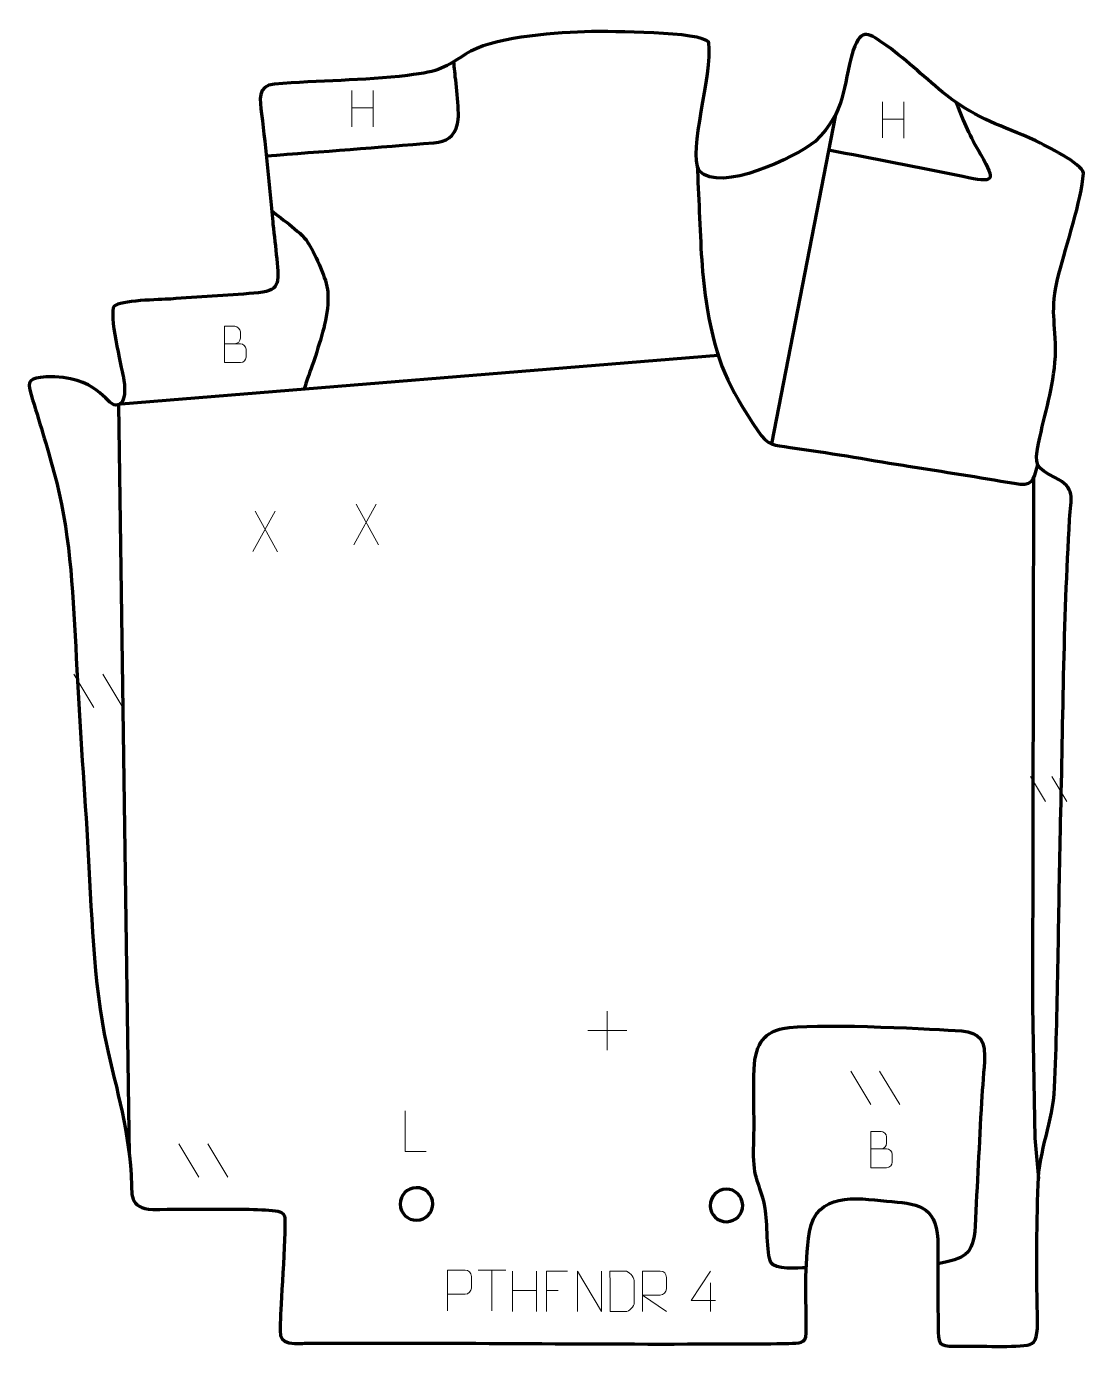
# Model space of a CAD drawing. Header units: millimetres. Extents: x -628 to 22, y 8 to 820.
import ezdxf

# ---------------------------------------------------------------- set-up
doc = ezdxf.new("R2010")
doc.units = ezdxf.units.MM
doc.header["$MEASUREMENT"] = 0
doc.layers.add('layer 2', color=7, linetype='Continuous')
doc.layers.add('layer 3', color=7, linetype='Continuous')

msp = doc.modelspace()

# ---------------------------------------------------------------- linework, layer by layer
at = {"layer": 'layer 2', "color": 140, "lineweight": 158}
for points, knots in [([(-480.7942, 740.4201), (-446.511, 743.1258), (-412.0121, 745.6114), (-377.7726, 748.4903), (-377.7726, 748.4903), (-369.7216, 749.1672), (-365.4373, 751.8849), (-363.2556, 760.1429), (-363.2556, 760.1429), (-361.6356, 766.2748), (-364.2492, 784.7492), (-364.9494, 792.3234), (-364.9494, 792.3234), (-365.1351, 794.332), (-365.3223, 796.3404), (-365.5099, 798.3487)], [0, 0, 0, 0, 0.2, 0.2, 0.2, 0.2, 0.4, 0.4, 0.4, 0.4, 0.6, 0.6, 0.6, 0.6, 1, 1, 1, 1]), ([(-56.6378, 773.2421), (-51.7183, 760.101), (-48.6524, 753.2361), (-41.5903, 741.0231), (-41.5903, 741.0231), (-32.0766, 724.5707), (-33.1574, 723.5501), (-52.6078, 727.6818), (-52.6078, 727.6818), (-79.5637, 733.4079), (-108.2899, 738.7165), (-135.1781, 743.9387)], [0, 0, 0, 0, 0.25, 0.25, 0.25, 0.25, 0.5, 0.5, 0.5, 0.5, 1, 1, 1, 1]), ([(-215.9301, 734.7698), (-215.4894, 725.2573), (-215.0485, 715.7448), (-214.6078, 706.2324), (-214.6078, 706.2324), (-213.6511, 684.8959), (-213.327, 668.2794), (-209.7683, 646.9153), (-209.7683, 646.9153), (-203.9981, 612.8754), (-197.2744, 599.6727), (-178.4635, 571.2447), (-178.4635, 571.2447), (-172.5058, 562.241), (-168.8617, 562.6022), (-158.8071, 561.2861), (-158.8071, 561.2861), (-135.8841, 558.1663), (-112.1822, 553.9397), (-89.2439, 550.2754), (-89.2439, 550.2754), (-89.2439, 550.2754), (-86.2862, 549.8029), (-86.2862, 549.8029), (-86.2862, 549.8029), (-64.5268, 546.3268), (-42.7911, 542.9461), (-21.0787, 539.1847), (-21.0787, 539.1847), (-9.8616, 537.2415), (-9.4756, 540.2724), (-6.4914, 550.6213)], [0, 0, 0, 0, 0.11111111, 0.11111111, 0.11111111, 0.11111111, 0.22222222, 0.22222222, 0.22222222, 0.22222222, 0.33333333, 0.33333333, 0.33333333, 0.33333333, 0.44444444, 0.44444444, 0.44444444, 0.44444444, 0.55555556, 0.55555556, 0.55555556, 0.55555556, 0.66666667, 0.66666667, 0.66666667, 0.66666667, 0.77777778, 0.77777778, 0.77777778, 0.77777778, 1, 1, 1, 1]), ([(-477.4922, 706.6101), (-471.1992, 701.6633), (-458.2974, 692.7493), (-454.5766, 686.1917), (-454.5766, 686.1917), (-450.542, 679.0807), (-443.5632, 664.8684), (-443.0271, 656.8093), (-443.0271, 656.8093), (-442.0872, 642.6772), (-446.5723, 630.8083), (-450.5374, 617.425), (-450.5374, 617.425), (-452.066, 612.2654), (-454.4224, 607.1281), (-456.1102, 601.6683), (-456.1102, 601.6683), (-456.5704, 600.1796), (-457.0305, 598.691), (-457.4907, 597.2023)], [0, 0, 0, 0, 0.16666667, 0.16666667, 0.16666667, 0.16666667, 0.33333333, 0.33333333, 0.33333333, 0.33333333, 0.5, 0.5, 0.5, 0.5, 0.66666667, 0.66666667, 0.66666667, 0.66666667, 1, 1, 1, 1]), ([(-9.1871, 542.4604), (-9.1871, 542.4604), (-9.8762, 217.9722), (-9.8762, 217.9722), (-9.8762, 217.9722), (-9.8762, 217.9722), (-8.4496, 136.7577), (-8.4496, 136.7577), (-8.4496, 136.7577), (-8.4496, 136.7577), (-6.2044, 112.0102), (-6.2044, 112.0102)], [0, 0, 0, 0, 0.25, 0.25, 0.25, 0.25, 0.5, 0.5, 0.5, 0.5, 1, 1, 1, 1]), ([(-148.917, 57.1219), (-153.7512, 56.9654), (-168.2181, 55.5054), (-170.708, 60.3946), (-170.708, 60.3946), (-173.2575, 65.4006), (-172.6949, 85.714), (-174.0825, 93.5734), (-174.0825, 93.5734), (-176.3889, 106.636), (-181.1123, 110.6535), (-181.2462, 125.7169), (-181.2462, 125.7169), (-181.3014, 131.9309), (-180.9816, 138.1342), (-180.9554, 144.3459), (-180.9554, 144.3459), (-180.9918, 155.9517), (-181.2169, 167.5013), (-180.9674, 179.1119), (-180.9674, 179.1119), (-180.1978, 196.0117), (-173.373, 202.0972), (-163.3747, 204.0608), (-163.3747, 204.0608), (-144.8081, 207.7073), (-78.0309, 204.0896), (-57.2945, 202.9562), (-57.2945, 202.9562), (-45.8359, 202.33), (-38.9506, 200.1739), (-39.2475, 187.3341), (-39.2475, 187.3341), (-39.4557, 178.3211), (-40.726, 168.2156), (-41.2078, 158.8973), (-41.2078, 158.8973), (-42.5273, 133.4488), (-43.8349, 108.0167), (-45.1045, 82.5655), (-45.1045, 82.5655), (-46.0141, 64.3333), (-52.1031, 62.8468), (-67.8924, 59.6135)], [0, 0, 0, 0, 0.08333333, 0.08333333, 0.08333333, 0.08333333, 0.16666667, 0.16666667, 0.16666667, 0.16666667, 0.25, 0.25, 0.25, 0.25, 0.33333333, 0.33333333, 0.33333333, 0.33333333, 0.41666667, 0.41666667, 0.41666667, 0.41666667, 0.5, 0.5, 0.5, 0.5, 0.58333333, 0.58333333, 0.58333333, 0.58333333, 0.66666667, 0.66666667, 0.66666667, 0.66666667, 0.75, 0.75, 0.75, 0.75, 0.83333333, 0.83333333, 0.83333333, 0.83333333, 1, 1, 1, 1])]:
    msp.add_open_spline(points, degree=3, knots=knots, dxfattribs=at)
at = {"layer": 'layer 2', "color": 250, "lineweight": 9}
for points in [[(-428.3224, 780.5596), (-428.3224, 780.5596), (-428.3224, 758.3669), (-428.3224, 758.3669)], [(-415.2067, 780.5596), (-415.2067, 780.5596), (-415.2067, 758.2093), (-415.2067, 758.2093)], [(-102.0209, 773.715), (-102.0209, 773.715), (-102.0209, 751.5223), (-102.0209, 751.5223)], [(-88.9052, 773.715), (-88.9052, 773.715), (-88.9052, 751.3647), (-88.9052, 751.3647)], [(-428.3049, 769.9172), (-428.3049, 769.9172), (-415.2067, 769.9172), (-415.2067, 769.9172)], [(-102.0034, 763.0726), (-102.0034, 763.0726), (-88.9052, 763.0726), (-88.9052, 763.0726)], [(-475.3712, 522.0871), (-475.3712, 522.0871), (-489.1118, 497.1913), (-489.1118, 497.1913)], [(-487.6572, 522.0871), (-487.6572, 522.0871), (-473.9166, 497.1336), (-473.9166, 497.1336)], [(-413.3258, 526.3396), (-413.3258, 526.3396), (-427.0664, 501.4438), (-427.0664, 501.4438)], [(-425.6118, 526.3396), (-425.6118, 526.3396), (-411.8712, 501.3861), (-411.8712, 501.3861)], [(-599.1207, 421.9742), (-599.1207, 421.9742), (-586.7564, 401.4299), (-586.7564, 401.4299)], [(-581.3908, 421.9742), (-581.3908, 421.9742), (-569.0265, 401.4299), (-569.0265, 401.4299)], [(-11.046, 358.9567), (-11.046, 358.9567), (-1.8701, 343.7102), (-1.8701, 343.7102)], [(2.1119, 358.9567), (2.1119, 358.9567), (11.2877, 343.7102), (11.2877, 343.7102)], [(-271.2167, 214.8672), (-271.2167, 214.8672), (-271.2167, 190.8893), (-271.2167, 190.8893)], [(-283.2056, 202.8782), (-283.2056, 202.8782), (-259.2277, 202.8782), (-259.2277, 202.8782)], [(-121.5225, 177.8891), (-121.5225, 177.8891), (-109.1582, 157.3448), (-109.1582, 157.3448)], [(-103.7926, 177.8891), (-103.7926, 177.8891), (-91.4283, 157.3448), (-91.4283, 157.3448)], [(-534.5626, 133.3136), (-534.5626, 133.3136), (-522.1983, 112.7693), (-522.1983, 112.7693)], [(-516.8327, 133.3136), (-516.8327, 133.3136), (-504.4684, 112.7693), (-504.4684, 112.7693)], [(-350.5652, 55.6557), (-350.5652, 55.6557), (-333.578, 55.6557), (-333.578, 55.6557)], [(-342.0714, 30.7257), (-342.0714, 30.7257), (-342.0714, 55.6792), (-342.0714, 55.6792)], [(-329.3933, 55.0845), (-329.3933, 55.0845), (-329.3933, 30.307), (-329.3933, 30.307)], [(-314.75, 55.0845), (-314.75, 55.0845), (-314.75, 30.131), (-314.75, 30.131)], [(-329.3933, 43.2022), (-329.3933, 43.2022), (-314.75, 43.2026), (-314.75, 43.2026)], [(-308.5087, 43.2048), (-308.5087, 43.2048), (-301.3406, 43.2048), (-301.3406, 43.2048)], [(-207.6957, 47.7985), (-207.6957, 47.7985), (-207.6957, 30.1338), (-207.6957, 30.1338)]]:
    msp.add_open_spline(points, degree=3, dxfattribs=at)
at = {"layer": 'layer 2', "color": 140, "lineweight": 158}
for points in [[(-130.9785, 765.562), (-130.9785, 765.562), (-170.2386, 563.4199), (-170.2386, 563.4199)], [(-569.9292, 588.0107), (-569.9292, 588.0107), (-203.0317, 618.004), (-203.0317, 618.004)], [(-564.9943, 126.3002), (-564.9943, 126.3002), (-571.4289, 587.367), (-571.4289, 587.367)]]:
    msp.add_open_spline(points, degree=3, dxfattribs=at)
at = {"layer": 'layer 2', "color": 250, "lineweight": 9}
for points, knots in [([(-506.5443, 624.9561), (-503.2853, 624.9565), (-500.0259, 624.9565), (-496.7662, 624.9561), (-496.7662, 624.9561), (-494.9969, 624.9406), (-493.274, 623.3856), (-493.274, 621.5498), (-493.274, 621.5498), (-493.2743, 620.539), (-493.2743, 617.8077), (-493.274, 616.7966), (-493.274, 616.7966), (-493.2581, 615.1325), (-494.6394, 613.3287), (-496.7188, 613.3439), (-496.7188, 613.3439), (-499.9788, 613.3442), (-503.2385, 613.3442), (-506.4978, 613.3439), (-506.4978, 613.3439), (-506.4978, 620.7943), (-506.4978, 628.2444), (-506.4978, 635.6942), (-506.4978, 635.6942), (-504.3717, 635.6942), (-502.2453, 635.6942), (-500.1188, 635.6942), (-500.1188, 635.6942), (-498.6133, 635.71), (-496.7353, 633.9988), (-496.7194, 632.2411), (-496.7194, 632.2411), (-496.7198, 630.3905), (-496.7198, 630.2598), (-496.7194, 628.4089), (-496.7194, 628.4089), (-496.704, 626.5583), (-498.3649, 624.9406), (-500.1653, 624.9561)], [0, 0, 0, 0, 0.09090909, 0.09090909, 0.09090909, 0.09090909, 0.18181818, 0.18181818, 0.18181818, 0.18181818, 0.27272727, 0.27272727, 0.27272727, 0.27272727, 0.36363636, 0.36363636, 0.36363636, 0.36363636, 0.45454545, 0.45454545, 0.45454545, 0.45454545, 0.54545455, 0.54545455, 0.54545455, 0.54545455, 0.63636364, 0.63636364, 0.63636364, 0.63636364, 0.72727273, 0.72727273, 0.72727273, 0.72727273, 0.81818182, 0.81818182, 0.81818182, 0.81818182, 1, 1, 1, 1]), ([(-382.4673, 128.556), (-382.4673, 128.556), (-395.4164, 128.556), (-395.4164, 128.556), (-395.4164, 128.556), (-395.4164, 128.556), (-395.4164, 153.5096), (-395.4164, 153.5096)], [0, 0, 0, 0, 0.33333333, 0.33333333, 0.33333333, 0.33333333, 1, 1, 1, 1]), ([(-109.3203, 130.1976), (-106.0613, 130.198), (-102.8019, 130.198), (-99.5422, 130.1976), (-99.5422, 130.1976), (-97.7729, 130.1821), (-96.05, 128.6271), (-96.05, 126.7913), (-96.05, 126.7913), (-96.0503, 125.7805), (-96.0503, 123.0492), (-96.05, 122.0381), (-96.05, 122.0381), (-96.0341, 120.374), (-97.4154, 118.5702), (-99.4948, 118.5854), (-99.4948, 118.5854), (-102.7548, 118.5857), (-106.0145, 118.5857), (-109.2738, 118.5854), (-109.2738, 118.5854), (-109.2738, 126.0358), (-109.2738, 133.4859), (-109.2738, 140.9357), (-109.2738, 140.9357), (-107.1477, 140.9357), (-105.0213, 140.9357), (-102.8948, 140.9357), (-102.8948, 140.9357), (-101.3893, 140.9515), (-99.5113, 139.2403), (-99.4954, 137.4826), (-99.4954, 137.4826), (-99.4958, 135.632), (-99.4958, 135.5013), (-99.4954, 133.6504), (-99.4954, 133.6504), (-99.48, 131.7998), (-101.1409, 130.1821), (-102.9413, 130.1976)], [0, 0, 0, 0, 0.09090909, 0.09090909, 0.09090909, 0.09090909, 0.18181818, 0.18181818, 0.18181818, 0.18181818, 0.27272727, 0.27272727, 0.27272727, 0.27272727, 0.36363636, 0.36363636, 0.36363636, 0.36363636, 0.45454545, 0.45454545, 0.45454545, 0.45454545, 0.54545455, 0.54545455, 0.54545455, 0.54545455, 0.63636364, 0.63636364, 0.63636364, 0.63636364, 0.72727273, 0.72727273, 0.72727273, 0.72727273, 0.81818182, 0.81818182, 0.81818182, 0.81818182, 1, 1, 1, 1]), ([(-369.4037, 30.7256), (-369.4037, 30.7256), (-369.4037, 55.6792), (-369.4037, 55.6792), (-369.4037, 55.6792), (-365.8087, 55.6792), (-362.2134, 55.6792), (-358.618, 55.6792), (-358.618, 55.6792), (-356.2928, 55.6413), (-354.7354, 54.1512), (-354.7396, 51.7851), (-354.7396, 51.7851), (-354.74, 49.7494), (-354.74, 46.6901), (-354.7396, 44.6541), (-354.7396, 44.6541), (-354.7461, 42.7787), (-356.5583, 40.8368), (-358.5679, 40.8177), (-358.5679, 40.8177), (-358.5679, 40.8177), (-369.4037, 40.8177), (-369.4037, 40.8177)], [0, 0, 0, 0, 0.14285714, 0.14285714, 0.14285714, 0.14285714, 0.28571429, 0.28571429, 0.28571429, 0.28571429, 0.42857143, 0.42857143, 0.42857143, 0.42857143, 0.57142857, 0.57142857, 0.57142857, 0.57142857, 0.71428571, 0.71428571, 0.71428571, 0.71428571, 1, 1, 1, 1]), ([(-295.6347, 55.0845), (-295.6347, 55.0845), (-308.5087, 55.0845), (-308.5087, 55.0845), (-308.5087, 55.0845), (-308.5087, 55.0845), (-308.5087, 30.1309), (-308.5087, 30.1309)], [0, 0, 0, 0, 0.33333333, 0.33333333, 0.33333333, 0.33333333, 1, 1, 1, 1]), ([(-289.3991, 30.131), (-289.3991, 30.131), (-289.3991, 55.0845), (-289.3991, 55.0845), (-289.3991, 55.0845), (-289.3991, 55.0845), (-274.7443, 30.131), (-274.7443, 30.131), (-274.7443, 30.131), (-274.7443, 30.131), (-274.7443, 55.0845), (-274.7443, 55.0845)], [0, 0, 0, 0, 0.25, 0.25, 0.25, 0.25, 0.5, 0.5, 0.5, 0.5, 1, 1, 1, 1]), ([(-269.464, 30.1591), (-267.1322, 30.1595), (-262.182, 30.1355), (-259.8505, 30.1352), (-259.8505, 30.1352), (-257.9255, 30.0298), (-254.6069, 33.5714), (-254.6181, 35.5887), (-254.6181, 35.5887), (-254.6185, 41.3588), (-254.6185, 43.5285), (-254.6181, 49.2978), (-254.6181, 49.2978), (-254.6224, 51.4359), (-257.9969, 55.096), (-260.1493, 55.0825), (-260.1493, 55.0825), (-262.475, 55.0825), (-267.1993, 55.0825), (-269.5254, 55.0825), (-269.5254, 55.0825), (-269.525, 49.3356), (-269.4637, 35.9064), (-269.464, 30.1591)], [0, 0, 0, 0, 0.14285714, 0.14285714, 0.14285714, 0.14285714, 0.28571429, 0.28571429, 0.28571429, 0.28571429, 0.42857143, 0.42857143, 0.42857143, 0.42857143, 0.57142857, 0.57142857, 0.57142857, 0.57142857, 0.71428571, 0.71428571, 0.71428571, 0.71428571, 1, 1, 1, 1]), ([(-249.4944, 30.1441), (-249.4944, 30.1441), (-249.4944, 55.0976), (-249.4944, 55.0976), (-249.4944, 55.0976), (-245.8996, 55.0976), (-242.3041, 55.0976), (-238.7089, 55.0976), (-238.7089, 55.0976), (-236.3836, 55.0599), (-234.8263, 53.5699), (-234.8304, 51.2035), (-234.8304, 51.2035), (-234.8308, 49.168), (-234.8308, 46.1086), (-234.8304, 44.0726), (-234.8304, 44.0726), (-234.8369, 42.1971), (-236.6492, 40.2553), (-238.6587, 40.2362), (-238.6587, 40.2362), (-238.6587, 40.2362), (-249.4944, 40.2362), (-249.4944, 40.2362), (-249.4944, 40.2362), (-249.4944, 40.2362), (-234.8397, 30.1441), (-234.8397, 30.1441)], [0, 0, 0, 0, 0.125, 0.125, 0.125, 0.125, 0.25, 0.25, 0.25, 0.25, 0.375, 0.375, 0.375, 0.375, 0.5, 0.5, 0.5, 0.5, 0.625, 0.625, 0.625, 0.625, 0.75, 0.75, 0.75, 0.75, 1, 1, 1, 1]), ([(-204.7516, 37.0374), (-204.7516, 37.0374), (-219.5733, 37.0374), (-219.5733, 37.0374), (-219.5733, 37.0374), (-219.5733, 37.0374), (-207.6957, 55.1079), (-207.6957, 55.1079)], [0, 0, 0, 0, 0.33333333, 0.33333333, 0.33333333, 0.33333333, 1, 1, 1, 1])]:
    msp.add_open_spline(points, degree=3, knots=knots, dxfattribs=at)
at = {"layer": 'layer 2', "color": 142, "lineweight": 200}
for points in [[(-388.3026, 86.3095), (-393.8246, 86.2125), (-398.3797, 90.6104), (-398.4767, 96.1323), (-398.4767, 96.1323), (-398.5737, 101.6543), (-394.1759, 106.2094), (-388.6539, 106.3064), (-388.6539, 106.3064), (-383.1319, 106.4034), (-378.5768, 102.0055), (-378.4798, 96.4836), (-378.4798, 96.4836), (-378.3828, 90.9616), (-382.7806, 86.4065), (-388.3026, 86.3095)], [(-197.7576, 85.4228), (-203.2796, 85.3258), (-207.8347, 89.7236), (-207.9317, 95.2456), (-207.9317, 95.2456), (-208.0287, 100.7675), (-203.6309, 105.3227), (-198.1089, 105.4197), (-198.1089, 105.4197), (-192.5869, 105.5167), (-188.0318, 101.1188), (-187.9348, 95.5968), (-187.9348, 95.5968), (-187.8378, 90.0749), (-192.2356, 85.5197), (-197.7576, 85.4228)]]:
    msp.add_open_spline(points, degree=3, knots=[0, 0, 0, 0, 0.2, 0.2, 0.2, 0.2, 0.4, 0.4, 0.4, 0.4, 0.6, 0.6, 0.6, 0.6, 1, 1, 1, 1], dxfattribs=at)
at = {"layer": 'layer 3', "color": 242, "lineweight": 158}
msp.add_open_spline([(-476.8551, 699.861), (-478.9727, 722.2487), (-480.9436, 743.8148), (-483.7067, 766.1766), (-483.7067, 766.1766), (-484.7595, 774.6976), (-486.7086, 783.6605), (-475.7356, 784.5338), (-475.7356, 784.5338), (-448.3931, 786.71), (-421.308, 786.7387), (-394.0616, 789.8213), (-394.0616, 789.8213), (-372.594, 792.6963), (-373.0127, 793.7506), (-355.1235, 804.8224), (-355.1235, 804.8224), (-336.3628, 814.1023), (-302.2059, 816.1693), (-280.9803, 816.7747), (-280.9803, 816.7747), (-270.4343, 816.868), (-213.231, 817.0537), (-208.8382, 810.0841), (-208.8382, 810.0841), (-206.0926, 789.6625), (-221.8657, 743.775), (-214.6233, 731.1884), (-214.6233, 731.1884), (-201.749, 717.3485), (-155.664, 739.4782), (-143.3209, 749.2908), (-143.3209, 749.2908), (-123.8587, 768.7918), (-126.986, 781.4396), (-120.0225, 805.2878), (-120.0225, 805.2878), (-114.8117, 819.9798), (-110.1554, 815.6882), (-99.4705, 808.1731), (-99.4705, 808.1731), (-85.8662, 798.3723), (-75.5204, 787.7536), (-62.751, 777.7389), (-62.751, 777.7389), (-42.1431, 761.8024), (-29.8942, 759.885), (-7.7548, 749.5802), (-7.7548, 749.5802), (-2.2223, 746.908), (20.9649, 735.5651), (21.6043, 729.8795), (21.6043, 729.8795), (20.0838, 712.5143), (11.1111, 685.7705), (6.3911, 667.9594), (6.3911, 667.9594), (0.3363, 643.1447), (4.8464, 640.0525), (4.3218, 617.4105), (4.3218, 617.4105), (2.9699, 596.8488), (-2.0728, 583.0617), (-6.1012, 563.6852), (-6.1012, 563.6852), (-8.7744, 550.2736), (-7.6543, 548.8439), (3.9945, 542.8337), (3.9945, 542.8337), (17.0673, 536.0888), (13.913, 530.456), (13.0222, 516.9949), (13.0222, 516.9949), (9.2031, 453.5241), (8.9596, 388.8439), (7.3609, 325.1765), (7.3609, 325.1765), (6.071, 272.8903), (6.0256, 219.954), (3.8085, 167.7879), (3.8085, 167.7879), (2.6752, 146.3758), (-5.7071, 129.5124), (-6.3964, 108.4174), (-6.3964, 108.4174), (-7.2651, 79.8894), (-7.5006, 51.7557), (-6.6755, 23.2212), (-6.6755, 23.2212), (-6.7101, 13.1013), (-8.4146, 10.2332), (-13.0662, 9.5591), (-13.0662, 9.5591), (-23.486, 8.0489), (-45.6697, 9.2432), (-57.5853, 8.9247), (-57.5853, 8.9247), (-67.9479, 8.6477), (-67.5977, 10.6425), (-67.7901, 21.0323), (-67.7901, 21.0323), (-68.0765, 38.9436), (-67.7699, 56.7731), (-67.958, 74.6203), (-67.958, 74.6203), (-69.5093, 95.8777), (-80.9522, 96.4662), (-99.6058, 98.1074), (-99.6058, 98.1074), (-118.5835, 99.9285), (-142.5687, 103.7373), (-146.9349, 79.1814), (-146.9349, 79.1814), (-150.2188, 57.0843), (-148.7848, 38.7407), (-148.9439, 16.8849), (-148.9439, 16.8849), (-148.9931, 10.1353), (-153.4165, 10.8288), (-159.5136, 10.6438), (-159.5136, 10.6438), (-169.4701, 10.3416), (-179.507, 10.4586), (-189.4729, 10.3982), (-189.4729, 10.3982), (-276.1037, 9.7536), (-362.8032, 11.2592), (-449.3845, 10.7455), (-449.3845, 10.7455), (-452.4414, 10.7274), (-455.5052, 10.7077), (-458.5614, 10.6308), (-458.5614, 10.6308), (-473.1681, 10.2355), (-472.8462, 12.9887), (-472.1641, 26.6314), (-472.1641, 26.6314), (-471.7636, 34.641), (-468.4542, 84.8708), (-469.6552, 88.7849), (-469.6552, 88.7849), (-470.1967, 90.5497), (-471.7836, 91.4166), (-473.8112, 91.8002), (-473.8112, 91.8002), (-481.6584, 93.2851), (-499.0937, 93.1248), (-515.2541, 93.1581), (-515.2541, 93.1581), (-526.9917, 93.176), (-538.8635, 93.2924), (-550.5865, 92.8475), (-550.5865, 92.8475), (-565.5497, 94.0635), (-563.3009, 101.6331), (-563.8813, 114.1188), (-563.8813, 114.1188), (-565.9827, 146.2892), (-574.1771, 170.2222), (-580.3874, 200.9199), (-580.3874, 200.9199), (-588.0515, 240.8619), (-588.4817, 285.7329), (-591.1692, 326.5983), (-591.1692, 326.5983), (-593.637, 364.0837), (-596.2026, 401.1295), (-597.9495, 438.6791), (-597.9495, 438.6791), (-599.8473, 474.648), (-601.6486, 511.192), (-611.3284, 546.0557), (-611.3284, 546.0557), (-615.8127, 562.2399), (-620.3971, 577.4997), (-625.3846, 593.518), (-625.3846, 593.518), (-628.2679, 602.7782), (-625.8818, 603.7891), (-616.4052, 604.6094), (-616.4052, 604.6094), (-584.4102, 605.4294), (-579.7296, 587.8296), (-573.2701, 587.1723), (-573.2701, 587.1723), (-566.2587, 586.4587), (-567.9277, 600.331), (-568.5986, 604.2305), (-568.5986, 604.2305), (-569.954, 611.0902), (-577.9721, 643.8611), (-574.2781, 647.9753), (-574.2781, 647.9753), (-570.8747, 651.766), (-546.2854, 651.9696), (-539.6145, 652.4619), (-539.6145, 652.4619), (-522.5307, 653.7232), (-505.4833, 654.7714), (-488.4161, 655.9735), (-488.4161, 655.9735), (-471.8883, 657.1377), (-472.9021, 661.9762), (-474.3984, 677.2192), (-474.3984, 677.2192), (-475.0926, 684.2916), (-475.9792, 691.3465), (-476.7134, 698.4167), (-476.7134, 698.4167), (-476.7134, 698.4167), (-476.8551, 699.861), (-476.8551, 699.861)], degree=3, knots=[0, 0, 0, 0, 0.01851852, 0.01851852, 0.01851852, 0.01851852, 0.03703704, 0.03703704, 0.03703704, 0.03703704, 0.05555556, 0.05555556, 0.05555556, 0.05555556, 0.07407407, 0.07407407, 0.07407407, 0.07407407, 0.09259259, 0.09259259, 0.09259259, 0.09259259, 0.11111111, 0.11111111, 0.11111111, 0.11111111, 0.12962963, 0.12962963, 0.12962963, 0.12962963, 0.14814815, 0.14814815, 0.14814815, 0.14814815, 0.16666667, 0.16666667, 0.16666667, 0.16666667, 0.18518519, 0.18518519, 0.18518519, 0.18518519, 0.2037037, 0.2037037, 0.2037037, 0.2037037, 0.22222222, 0.22222222, 0.22222222, 0.22222222, 0.24074074, 0.24074074, 0.24074074, 0.24074074, 0.25925926, 0.25925926, 0.25925926, 0.25925926, 0.27777778, 0.27777778, 0.27777778, 0.27777778, 0.2962963, 0.2962963, 0.2962963, 0.2962963, 0.31481481, 0.31481481, 0.31481481, 0.31481481, 0.33333333, 0.33333333, 0.33333333, 0.33333333, 0.35185185, 0.35185185, 0.35185185, 0.35185185, 0.37037037, 0.37037037, 0.37037037, 0.37037037, 0.38888889, 0.38888889, 0.38888889, 0.38888889, 0.40740741, 0.40740741, 0.40740741, 0.40740741, 0.42592593, 0.42592593, 0.42592593, 0.42592593, 0.44444444, 0.44444444, 0.44444444, 0.44444444, 0.46296296, 0.46296296, 0.46296296, 0.46296296, 0.48148148, 0.48148148, 0.48148148, 0.48148148, 0.5, 0.5, 0.5, 0.5, 0.51851852, 0.51851852, 0.51851852, 0.51851852, 0.53703704, 0.53703704, 0.53703704, 0.53703704, 0.55555556, 0.55555556, 0.55555556, 0.55555556, 0.57407407, 0.57407407, 0.57407407, 0.57407407, 0.59259259, 0.59259259, 0.59259259, 0.59259259, 0.61111111, 0.61111111, 0.61111111, 0.61111111, 0.62962963, 0.62962963, 0.62962963, 0.62962963, 0.64814815, 0.64814815, 0.64814815, 0.64814815, 0.66666667, 0.66666667, 0.66666667, 0.66666667, 0.68518519, 0.68518519, 0.68518519, 0.68518519, 0.7037037, 0.7037037, 0.7037037, 0.7037037, 0.72222222, 0.72222222, 0.72222222, 0.72222222, 0.74074074, 0.74074074, 0.74074074, 0.74074074, 0.75925926, 0.75925926, 0.75925926, 0.75925926, 0.77777778, 0.77777778, 0.77777778, 0.77777778, 0.7962963, 0.7962963, 0.7962963, 0.7962963, 0.81481481, 0.81481481, 0.81481481, 0.81481481, 0.83333333, 0.83333333, 0.83333333, 0.83333333, 0.85185185, 0.85185185, 0.85185185, 0.85185185, 0.87037037, 0.87037037, 0.87037037, 0.87037037, 0.88888889, 0.88888889, 0.88888889, 0.88888889, 0.90740741, 0.90740741, 0.90740741, 0.90740741, 0.92592593, 0.92592593, 0.92592593, 0.92592593, 0.94444444, 0.94444444, 0.94444444, 0.94444444, 0.96296296, 0.96296296, 0.96296296, 0.96296296, 1, 1, 1, 1], dxfattribs=at)

doc.saveas('drawing.dxf')
